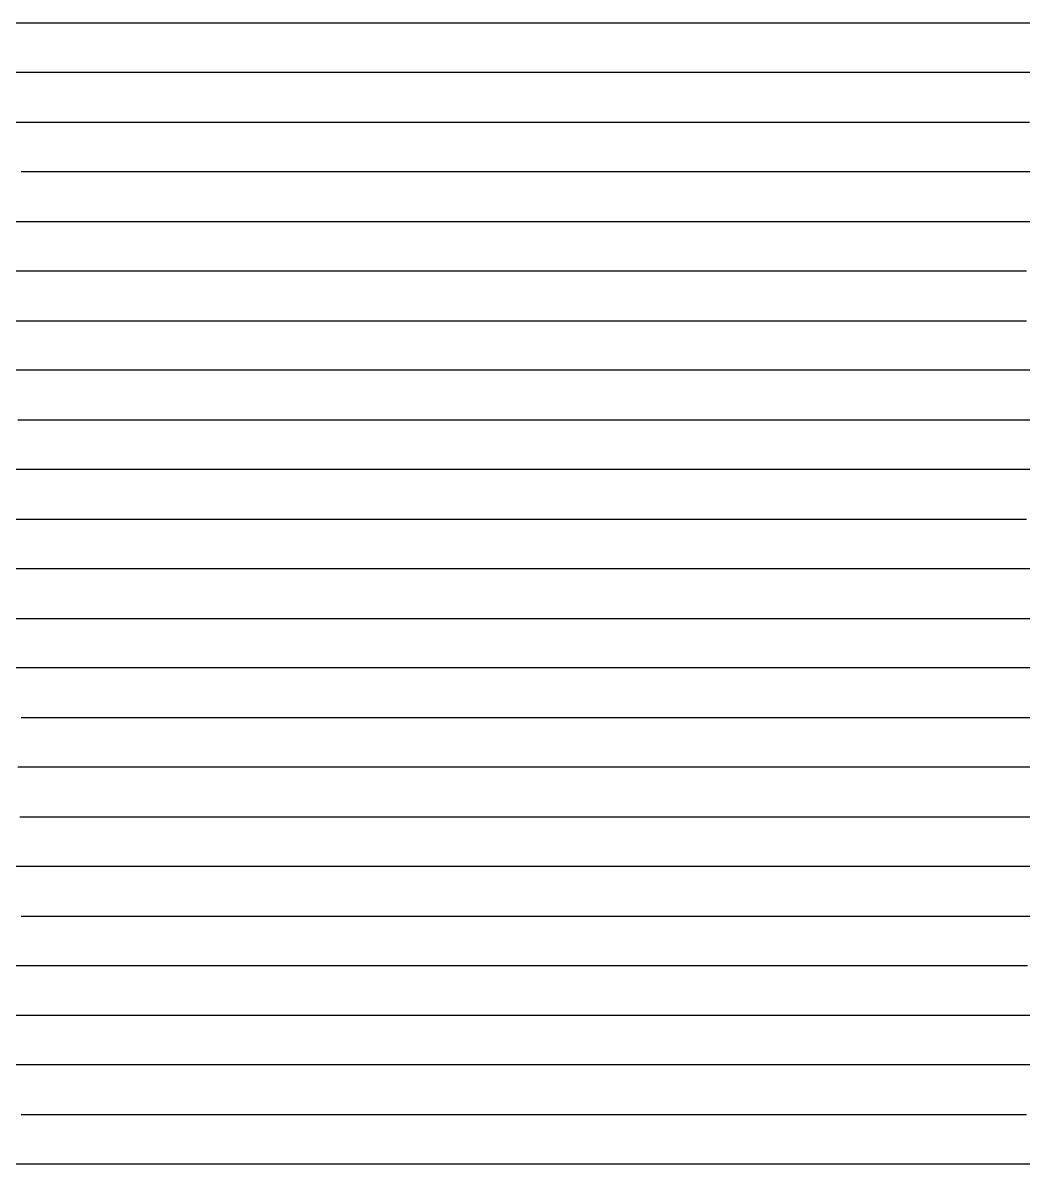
# Model space of a CAD drawing. Extents: x 20 to 170, y 60 to 234.
# Drawn here: x 95 to 113.75, y 190.27 to 211.67 of the extents above; entities that cross this region are included whole.
import ezdxf

# ---------------------------------------------------------------- set-up
doc = ezdxf.new("R2010")
doc.units = 0
doc.header["$LTSCALE"] = 0.000394
doc.layers.add('SPLINE', color=7, linetype='CONTINUOUS')

msp = doc.modelspace()

# ---------------------------------------------------------------- linework, layer by layer
at = {"layer": 'SPLINE', "color": 2}
for points in [[(94.619499, 211.673523, -10.650871), (95.316696, 211.673523, -9.999614), (95.666496, 211.673523, -9.714615), (96.713524, 211.673523, -9.307555), (98.107971, 211.673523, -8.559238), (98.807556, 211.673523, -8.217919), (99.504791, 211.673523, -7.96116), (100.202026, 211.673523, -7.83278), (101.345932, 211.673523, -7.478941), (101.816261, 211.673523, -7.441361), (102.296021, 211.673523, -7.322382), (102.993263, 211.673523, -7.291082), (103.690521, 211.673523, -7.444481), (104.215202, 211.673523, -7.635501), (104.390083, 211.673523, -7.71064), (104.737526, 211.673523, -7.99874), (105.087288, 211.673523, -8.587399), (105.224373, 211.673523, -8.969417), (105.274002, 211.673523, -9.191736), (105.633247, 211.673523, -11.878327), (105.758553, 211.673523, -11.562069), (106.120132, 211.673523, -10.719771), (106.302101, 211.673523, -10.406652), (106.484116, 211.673523, -10.237573), (106.831551, 211.673523, -10.081014), (107.181343, 211.673523, -10.049673), (107.836014, 211.673523, -10.174953), (107.878517, 211.673523, -10.190594), (108.346504, 211.673523, -10.469293), (108.816872, 211.673523, -10.99843), (108.838158, 211.673523, -11.014091), (109.275375, 211.673523, -11.223889), (109.438423, 211.673523, -11.39611), (109.601532, 211.673523, -11.671669), (109.68425, 211.673523, -11.881468), (109.76461, 211.673523, -12.222787), (109.785889, 211.673523, -12.391826), (110.256195, 211.673523, -20.426601), (110.58239, 211.673523, -26.519964), (110.605995, 211.673523, -26.598263), (110.891968, 211.673523, -27.24958), (111.062141, 211.673523, -27.728661), (111.185036, 211.673523, -28.182678), (111.454445, 211.673523, -29.278635), (111.478142, 211.673523, -29.338135), (112.009918, 211.673523, -29.372555), (112.066635, 211.673523, -29.356915), (112.76387, 211.673523, -29.303675), (112.960014, 211.673523, -29.363134), (113.461075, 211.673523, -29.547874), (113.877045, 211.673523, -29.673153)], [(113.90303, 210.742386, -28.661757), (113.744698, 210.742386, -28.686817), (113.461075, 210.742386, -28.605396), (112.926918, 210.742386, -28.567837), (112.659851, 210.742386, -28.602257), (112.392799, 210.742386, -28.677397), (112.371536, 210.742386, -28.611637), (112.066635, 210.742386, -27.456221), (111.650665, 210.742386, -25.774746), (111.508873, 210.742386, -25.449146), (111.36702, 210.742386, -25.267488), (111.062141, 210.742386, -25.035809), (110.757271, 210.742386, -24.838509), (110.589478, 210.742386, -24.744568), (110.572868, 210.742386, -24.55047), (110.414536, 210.742386, -21.816837), (110.291672, 210.742386, -19.816004), (110.190056, 210.742386, -18.306749), (109.986794, 210.742386, -15.595137), (109.762215, 210.742386, -12.820825), (109.738617, 210.742386, -12.611046), (109.693726, 210.742386, -12.307307), (109.601532, 210.742386, -11.981647), (109.580246, 210.742386, -11.928408), (109.275375, 210.742386, -11.292789), (108.909035, 210.742386, -10.713511), (108.736481, 210.742386, -10.488052), (108.566307, 210.742386, -10.284533), (108.35125, 210.742386, -10.046574), (108.136185, 210.742386, -9.883755), (107.878517, 210.742386, -9.749094), (107.594933, 210.742386, -9.636354), (107.02771, 210.742386, -9.451655), (106.484116, 210.742386, -9.357716), (106.165009, 210.742386, -9.414056), (105.848312, 210.742386, -9.567515), (105.531631, 210.742386, -9.792934), (105.373268, 210.742386, -9.977694), (105.21492, 210.742386, -10.256352), (105.193672, 210.742386, -10.187473), (105.087288, 210.742386, -9.495456), (104.999855, 210.742386, -9.028936), (104.912407, 210.742386, -8.787797), (104.737526, 210.742386, -8.487178), (104.498795, 210.742386, -8.252359), (103.690521, 210.742386, -7.660581), (103.343056, 210.742386, -7.475801), (102.993263, 210.742386, -7.428842), (102.296021, 210.742386, -7.441361), (101.598816, 210.742386, -7.441361), (101.249031, 210.742386, -7.513381), (100.528175, 210.742386, -7.74822), (100.005829, 210.742386, -7.763901), (99.755287, 210.742386, -7.78264), (99.504791, 210.742386, -7.8265), (98.807556, 210.742386, -7.9674), (98.457794, 210.742386, -8.070719), (97.58564, 210.742386, -8.365078), (95.666496, 210.742386, -9.298196), (95.491585, 210.742386, -9.414056), (94.619499, 210.742386, -10.221892)], [(94.794373, 209.811172, -9.579995), (95.316696, 209.811172, -9.241837), (96.713524, 209.811172, -8.543558), (97.410728, 209.811172, -8.23358), (97.58564, 209.811172, -8.161539), (97.760559, 209.811172, -8.102059), (98.107971, 209.811172, -8.03002), (98.980072, 209.811172, -7.91106), (99.504791, 209.811172, -7.80774), (100.202026, 209.811172, -7.78264), (100.899231, 209.811172, -7.79832), (101.423943, 209.811172, -7.757621), (101.858772, 209.811172, -7.695001), (102.645813, 209.811172, -7.695001), (102.993263, 209.811172, -7.701241), (103.343056, 209.811172, -7.776441), (103.690521, 209.811172, -7.979939), (104.073372, 209.811172, -8.433978), (104.264824, 209.811172, -8.828497), (104.359344, 209.811172, -9.207417), (104.453865, 209.811172, -9.846134), (104.477501, 209.811172, -9.943254), (104.628746, 209.811172, -9.736554), (104.78241, 209.811172, -9.576896), (105.087288, 209.811172, -9.351436), (105.784515, 209.811172, -8.956898), (106.134315, 209.811172, -8.834757), (106.484116, 209.811172, -8.806578), (107.181343, 209.811172, -8.922458), (107.878517, 209.811172, -9.429695), (108.228348, 209.811172, -9.796075), (108.554497, 209.811172, -10.256352), (108.575783, 209.811172, -10.297052), (108.750671, 209.811172, -10.713511), (108.859406, 209.811172, -11.05479), (109.580246, 209.811172, -13.572303), (109.698441, 209.811172, -14.120301), (109.715012, 209.811172, -14.233021), (110.483131, 209.811172, -23.751972), (110.499641, 209.811172, -23.805212), (110.669815, 209.811172, -23.830252), (111.019638, 209.811172, -23.955532), (111.36702, 209.811172, -24.17783), (112.066635, 209.811172, -24.58489), (112.428238, 209.811172, -24.963728), (112.520432, 209.811172, -25.139128), (112.610214, 209.811172, -25.420946), (112.792213, 209.811172, -26.109804), (112.811111, 209.811172, -26.150484), (113.151459, 209.811172, -26.551283), (113.201118, 209.811172, -26.582582), (113.222382, 209.811172, -26.592022), (113.461075, 209.811172, -26.770502), (113.657265, 209.811172, -27.046062), (113.869949, 209.811172, -27.50004)], [(113.907776, 208.882339, -25.142248), (113.635986, 208.882339, -24.963728), (113.286156, 208.882339, -24.55047), (113.113632, 208.882339, -24.37195), (112.76387, 208.882339, -24.14027), (112.066635, 208.882339, -23.780132), (111.716835, 208.882339, -23.651772), (111.36702, 208.882339, -23.617311), (110.669815, 208.882339, -23.560972), (110.260933, 208.882339, -23.507772), (110.234917, 208.882339, -23.470192), (109.797668, 208.882339, -22.511995), (109.776413, 208.882339, -22.424335), (109.525902, 208.882339, -19.299385), (109.013031, 208.882339, -13.155864), (108.991753, 208.882339, -12.936685), (108.883049, 208.882339, -12.257207), (108.866501, 208.882339, -12.169547), (108.705772, 208.882339, -11.515109), (108.627739, 208.882339, -11.305289), (108.445793, 208.882339, -10.898291), (107.703667, 208.882339, -9.423435), (107.528755, 208.882339, -9.157276), (107.181343, 208.882339, -8.884837), (106.484116, 208.882339, -8.715797), (105.784515, 208.882339, -8.659397), (105.087288, 208.882339, -8.718897), (104.858032, 208.882339, -8.841038), (104.628746, 208.882339, -9.041416), (104.170273, 208.882339, -9.526755), (104.148994, 208.882339, -9.529936), (104.0923, 208.882339, -9.232436), (104.035576, 208.882339, -9.035136), (103.919739, 208.882339, -8.775257), (103.806328, 208.882339, -8.599938), (103.690521, 208.882339, -8.471539), (103.343056, 208.882339, -8.23358), (103.168175, 208.882339, -8.170959), (102.296021, 208.882339, -7.979939), (101.795013, 208.882339, -7.97052), (100.202026, 208.882339, -7.85154), (99.504791, 208.882339, -7.87664), (98.107971, 208.882339, -8.036299), (97.933083, 208.882339, -8.064459), (97.760559, 208.882339, -8.08328), (97.410728, 208.882339, -8.155299), (97.060936, 208.882339, -8.299359), (96.713524, 208.882339, -8.452738), (96.013939, 208.882339, -8.722077), (94.966896, 208.882339, -9.191736)], [(94.794373, 207.951126, -9.176076), (95.05439, 207.951126, -9.060216), (95.316696, 207.951126, -8.960017), (95.666496, 207.951126, -8.844157), (97.060936, 207.951126, -8.333779), (97.58564, 207.951126, -8.13026), (97.760559, 207.951126, -8.095779), (99.504791, 207.951126, -7.9862), (100.202026, 207.951126, -7.9643), (101.249031, 207.951126, -7.97052), (101.598816, 207.951126, -7.98306), (101.946259, 207.951126, -8.01126), (102.296021, 207.951126, -8.051959), (102.508728, 207.951126, -8.114599), (102.738007, 207.951126, -8.249219), (102.863235, 207.951126, -8.349439), (103.146912, 207.951126, -8.671937), (103.288712, 207.951126, -8.928718), (103.359627, 207.951126, -9.110296), (103.430504, 207.951126, -9.401495), (103.451759, 207.951126, -9.442195), (103.690521, 207.951126, -9.179216), (104.390083, 207.951126, -8.803477), (104.737526, 207.951126, -8.725177), (105.087288, 207.951126, -8.675057), (105.784515, 207.951126, -8.653158), (106.134315, 207.951126, -8.675057), (106.309189, 207.951126, -8.728277), (107.006432, 207.951126, -9.069636), (107.181343, 207.951126, -9.169816), (107.356194, 207.951126, -9.295075), (107.528755, 207.951126, -9.473576), (107.703667, 207.951126, -9.770974), (107.878517, 207.951126, -10.253233), (107.973099, 207.951126, -10.594532), (107.996735, 207.951126, -10.700992), (108.070038, 207.951126, -11.095531), (108.575783, 207.951126, -15.006438), (108.64193, 207.951126, -15.579476), (108.72467, 207.951126, -16.468735), (108.821571, 207.951126, -17.639811), (108.859406, 207.951126, -17.87151), (109.535355, 207.951126, -21.52566), (110.10257, 207.951126, -21.957798), (110.386192, 207.951126, -22.195776), (110.669815, 207.951126, -22.577776), (111.062141, 207.951126, -23.166454), (111.085808, 207.951126, -23.188374), (111.851547, 207.951126, -23.213394), (112.066635, 207.951126, -23.182114), (112.76387, 207.951126, -23.197754), (113.113632, 207.951126, -23.357414), (113.461075, 207.951126, -23.573492), (114.857872, 207.951126, -24.531651)], [(113.810867, 207.019928, -22.690475), (113.461075, 207.019928, -22.596556), (112.76387, 207.019928, -22.640396), (111.891716, 207.019928, -22.746836), (111.586845, 207.019928, -22.295956), (111.281952, 207.019928, -21.901398), (110.322403, 207.019928, -21.115499), (109.972603, 207.019928, -20.899422), (109.62278, 207.019928, -20.792961), (109.178436, 207.019928, -20.630161), (108.663208, 207.019928, -20.204264), (108.64193, 207.019928, -20.019564), (107.878517, 207.019928, -12.053688), (107.836014, 207.019928, -11.718629), (107.791092, 207.019928, -11.511969), (107.703667, 207.019928, -11.195729), (107.528755, 207.019928, -10.751112), (107.181343, 207.019928, -10.037133), (106.831551, 207.019928, -9.363935), (106.484116, 207.019928, -8.963158), (106.134315, 207.019928, -8.762777), (105.784515, 207.019928, -8.703258), (105.087288, 207.019928, -8.665657), (104.390083, 207.019928, -8.668838), (104.040253, 207.019928, -8.709538), (103.690521, 207.019928, -8.743958), (103.364334, 207.019928, -8.787797), (103.038177, 207.019928, -8.903657), (103.014511, 207.019928, -8.859818), (102.834885, 207.019928, -8.590538), (102.655266, 207.019928, -8.424559), (102.475639, 207.019928, -8.321239), (102.296021, 207.019928, -8.246119), (101.686241, 207.019928, -8.039439), (101.074142, 207.019928, -7.97052), (100.899231, 207.019928, -7.92982), (100.202026, 207.019928, -7.7858), (99.504791, 207.019928, -7.83278), (98.632668, 207.019928, -7.97052), (98.457794, 207.019928, -8.01748), (97.99926, 207.019928, -8.167819), (97.760559, 207.019928, -8.19916), (97.410728, 207.019928, -8.27428), (96.888412, 207.019928, -8.449658), (96.013939, 207.019928, -8.784657), (95.316696, 207.019928, -8.953757), (95.099281, 207.019928, -9.013256), (94.510757, 207.019928, -8.953757)], [(94.619499, 206.088715, -8.734557), (95.316696, 206.088715, -8.790937), (96.125031, 206.088715, -8.828497), (96.713524, 206.088715, -8.659397), (97.933083, 206.088715, -8.161539), (98.282852, 206.088715, -7.93298), (98.457794, 206.088715, -7.84218), (98.807556, 206.088715, -7.760781), (99.504791, 206.088715, -7.776441), (99.613495, 206.088715, -7.795201), (100.202026, 206.088715, -7.78264), (100.551758, 206.088715, -7.81396), (101.57518, 206.088715, -8.080119), (101.913139, 206.088715, -8.305599), (102.251122, 206.088715, -8.722077), (102.47094, 206.088715, -8.656298), (102.645813, 206.088715, -8.618698), (102.993263, 206.088715, -8.518538), (103.690521, 206.088715, -8.390139), (104.203362, 206.088715, -8.433978), (104.71624, 206.088715, -8.650019), (105.087288, 206.088715, -8.665657), (105.437111, 206.088715, -8.772158), (106.134315, 206.088715, -9.088376), (106.309189, 206.088715, -9.176076), (106.484116, 206.088715, -9.307555), (106.656639, 206.088715, -9.517355), (106.831551, 206.088715, -9.880614), (107.006432, 206.088715, -10.416053), (107.048996, 206.088715, -10.585152), (107.098595, 206.088715, -10.813711), (107.148224, 206.088715, -11.139351), (107.923462, 206.088715, -19.277426), (108.152687, 206.088715, -19.440266), (108.712845, 206.088715, -19.603106), (108.994072, 206.088715, -19.690765), (109.275375, 206.088715, -19.875504), (109.972603, 206.088715, -20.554981), (109.993889, 206.088715, -20.564362), (110.331856, 206.088715, -20.608221), (110.669815, 206.088715, -20.626982), (111.019638, 206.088715, -20.733461), (111.36702, 206.088715, -20.98086), (112.066635, 206.088715, -21.588278), (112.742584, 206.088715, -22.389915), (112.76387, 206.088715, -22.405556), (113.810867, 206.088715, -22.142538)], [(114.465569, 205.159882, -21.691658), (113.461075, 205.159882, -21.785538), (113.331116, 205.159882, -21.841938), (113.309837, 205.159882, -21.829378), (112.688217, 205.159882, -21.134239), (112.376244, 205.159882, -20.818022), (112.066635, 205.159882, -20.529942), (111.716835, 205.159882, -20.370241), (111.36702, 205.159882, -20.313864), (110.714706, 205.159882, -20.326422), (110.691093, 205.159882, -20.320124), (109.972603, 205.159882, -19.819143), (109.275375, 205.159882, -19.496645), (108.996498, 205.159882, -19.377645), (108.717583, 205.159882, -19.311865), (108.140915, 205.159882, -19.192905), (107.552414, 205.159882, -18.613607), (107.507477, 205.159882, -18.541607), (107.254578, 205.159882, -18.112629), (107.02771, 205.159882, -17.802631), (107.006432, 205.159882, -17.721191), (106.696785, 205.159882, -14.44594), (106.614113, 205.159882, -13.647482), (106.221741, 205.159882, -10.206233), (106.134315, 205.159882, -9.861814), (105.959435, 205.159882, -9.492315), (105.784515, 205.159882, -9.257476), (105.437111, 205.159882, -8.947497), (105.262192, 205.159882, -8.856697), (104.390083, 205.159882, -8.468398), (103.690521, 205.159882, -8.386998), (103.581779, 205.159882, -8.386998), (103.276848, 205.159882, -8.246119), (102.993263, 205.159882, -8.202239), (102.296021, 205.159882, -8.236719), (101.336487, 205.159882, -8.590538), (101.119003, 205.159882, -8.31502), (100.899231, 205.159882, -8.133359), (100.551758, 205.159882, -7.9674), (99.504791, 205.159882, -7.757621), (98.807556, 205.159882, -7.7451), (98.457794, 205.159882, -7.81712), (98.282852, 205.159882, -7.91106), (97.694351, 205.159882, -8.296179), (97.410728, 205.159882, -8.424559), (96.604813, 205.159882, -8.825397), (95.959602, 205.159882, -8.809717), (95.316696, 205.159882, -8.759597), (94.579308, 205.159882, -8.728277)], [(94.90313, 204.228653, -8.812858), (95.316696, 204.228653, -8.800298), (95.829605, 204.228653, -8.822217), (96.363731, 204.228653, -8.928718), (96.668579, 204.228653, -8.878637), (97.410728, 204.228653, -8.487178), (97.760559, 204.228653, -8.321239), (98.457794, 204.228653, -8.01126), (98.632668, 204.228653, -7.95176), (98.807556, 204.228653, -7.92672), (99.154991, 204.228653, -7.91106), (99.504791, 204.228653, -7.94236), (99.615852, 204.228653, -7.9674), (99.726952, 204.228653, -7.99874), (99.951492, 204.228653, -8.102059), (100.176003, 204.228653, -8.27428), (100.398163, 204.228653, -8.540439), (100.419441, 204.228653, -8.552979), (101.249031, 204.228653, -8.04882), (101.598816, 204.228653, -7.94866), (102.296021, 204.228653, -7.96116), (102.645813, 204.228653, -8.0144), (103.343056, 204.228653, -8.155299), (103.690521, 204.228653, -8.31502), (104.106499, 204.228653, -8.599938), (104.541321, 204.228653, -8.972556), (104.815491, 204.228653, -9.157276), (105.087288, 204.228653, -9.473576), (105.491455, 204.228653, -9.999614), (105.675812, 204.228653, -10.290792), (105.697098, 204.228653, -10.334613), (105.893265, 204.228653, -10.829371), (105.942856, 204.228653, -11.007831), (105.968887, 204.228653, -11.11429), (105.992485, 204.228653, -11.264589), (106.788994, 204.228653, -17.702431), (106.9757, 204.228653, -17.758791), (107.427132, 204.228653, -17.943489), (108.140915, 204.228653, -18.441389), (108.27092, 204.228653, -18.563507), (108.417412, 204.228653, -18.726347), (108.925606, 204.228653, -19.136545), (108.946861, 204.228653, -19.142805), (109.275375, 204.228653, -19.142805), (109.62278, 204.228653, -19.155285), (109.972603, 204.228653, -19.252405), (110.322403, 204.228653, -19.474686), (110.932121, 204.228653, -19.950644), (111.858665, 204.228653, -20.094664), (112.066635, 204.228653, -20.069643), (112.414047, 204.228653, -20.104103), (112.76387, 204.228653, -20.229343), (113.113632, 204.228653, -20.457941), (113.461075, 204.228653, -20.865002), (113.940865, 204.228653, -21.4662)], [(113.995224, 203.29744, -20.354582), (113.728157, 203.29744, -20.075903), (113.461075, 203.29744, -19.906803), (113.00489, 203.29744, -19.819143), (112.525108, 203.29744, -19.631266), (112.066635, 203.29744, -19.599945), (111.520645, 203.29744, -19.687605), (111.499367, 203.29744, -19.684505), (111.085808, 203.29744, -19.315025), (110.669815, 203.29744, -19.070747), (110.322403, 203.29744, -19.008167), (109.688957, 203.29744, -18.929907), (109.230453, 203.29744, -18.707527), (108.575783, 203.29744, -17.990509), (108.228348, 203.29744, -17.667971), (107.878517, 203.29744, -17.489511), (107.398758, 203.29744, -17.430031), (107.181343, 203.29744, -17.395531), (106.46286, 203.29744, -17.329811), (106.441574, 203.29744, -17.292271), (106.025604, 203.29744, -16.243275), (106.006676, 203.29744, -16.143095), (105.786903, 203.29744, -14.37704), (105.635635, 203.29744, -13.343763), (105.482002, 203.29744, -12.579726), (105.328377, 203.29744, -12.012988), (105.174713, 203.29744, -11.587129), (105.103859, 203.29744, -11.43059), (104.999855, 203.29744, -11.24581), (104.515366, 203.29744, -10.616451), (104.496437, 203.29744, -10.566352), (104.335709, 203.29744, -9.633234), (104.174988, 203.29744, -9.119717), (104.01429, 203.29744, -8.794057), (103.690521, 203.29744, -8.358798), (103.343056, 203.29744, -8.155299), (102.296021, 203.29744, -7.9455), (100.899231, 203.29744, -7.976779), (100.277641, 203.29744, -8.149019), (100.102768, 203.29744, -8.28054), (99.927818, 203.29744, -8.484078), (99.634781, 203.29744, -8.894258), (99.242447, 203.29744, -8.621879), (98.675209, 203.29744, -8.449658), (98.107971, 203.29744, -8.518538), (97.760559, 203.29744, -8.628139), (97.58564, 203.29744, -8.703258), (96.713524, 203.29744, -9.125977), (96.276276, 203.29744, -9.213656), (96.013939, 203.29744, -9.176076), (95.316696, 203.29744, -9.088376), (95.186714, 203.29744, -9.094656), (95.165459, 203.29744, -9.063356), (94.678566, 203.29744, -8.080119)], [(94.619499, 202.368591, -7.635501), (95.316696, 202.368591, -9.179216), (95.425407, 202.368591, -9.398416), (95.808327, 202.368591, -9.529936), (96.203041, 202.368591, -9.564336), (96.713524, 202.368591, -9.461036), (97.476929, 202.368591, -9.276276), (98.107971, 202.368591, -9.082096), (98.545219, 202.368591, -9.141616), (98.762665, 202.368591, -9.232436), (98.980072, 202.368591, -9.379596), (99.003754, 202.368591, -9.373336), (99.254265, 202.368591, -9.119717), (99.526047, 202.368591, -8.975697), (99.547295, 202.368591, -8.969417), (99.885284, 202.368591, -8.487178), (100.223312, 202.368591, -8.136519), (100.561272, 202.368591, -8.01748), (101.249031, 202.368591, -8.00498), (102.296021, 202.368591, -8.133359), (102.47094, 202.368591, -8.170959), (102.645813, 202.368591, -8.23986), (102.993263, 202.368591, -8.490338), (103.168175, 202.368591, -8.700137), (103.343056, 202.368591, -9.038317), (103.690521, 202.368591, -10.522511), (103.815742, 202.368591, -11.089251), (103.910271, 202.368591, -11.587129), (104.193924, 202.368591, -13.231024), (104.215202, 202.368591, -13.315564), (104.46096, 202.368591, -13.728882), (105.087288, 202.368591, -14.40524), (105.472557, 202.368591, -14.881158), (105.77507, 202.368591, -15.294518), (105.923965, 202.368591, -15.601357), (106.460472, 202.368591, -17.135653), (107.181343, 202.368591, -16.997913), (107.878517, 202.368591, -17.016693), (108.228348, 202.368591, -17.145073), (109.013031, 202.368591, -17.652351), (109.100464, 202.368591, -17.714931), (109.275375, 202.368591, -17.880869), (109.90641, 202.368591, -18.497747), (109.927689, 202.368591, -18.510307), (110.298767, 202.368591, -18.525948), (110.669815, 202.368591, -18.572927), (110.998352, 202.368591, -18.698147), (111.324509, 202.368591, -18.942408), (111.917709, 202.368591, -19.424625), (111.979149, 202.368591, -19.446526), (112.066635, 202.368591, -19.405806), (112.414047, 202.368591, -19.221106), (112.76387, 202.368591, -19.117765), (113.461075, 202.368591, -19.133406), (113.810867, 202.368591, -19.255526)], [(114.160637, 201.437363, -18.807747), (113.548531, 201.437363, -18.879747), (113.461075, 201.437363, -18.867268), (112.884361, 201.437363, -18.845327), (112.596054, 201.437363, -18.886047), (112.305367, 201.437363, -19.008167), (112.284088, 201.437363, -19.008167), (112.066635, 201.437363, -18.795227), (111.716835, 201.437363, -18.544727), (111.541931, 201.437363, -18.478968), (110.634377, 201.437363, -18.237869), (110.081345, 201.437363, -18.015549), (109.275375, 201.437363, -17.163853), (109.100464, 201.437363, -17.026052), (108.925606, 201.437363, -16.932173), (108.575783, 201.437363, -16.841333), (108.119637, 201.437363, -16.860113), (107.528755, 201.437363, -16.838173), (107.181343, 201.437363, -16.847633), (106.831551, 201.437363, -16.916473), (106.484116, 201.437363, -17.032333), (105.945244, 201.437363, -15.426017), (105.77507, 201.437363, -15.075318), (105.087288, 201.437363, -14.189201), (104.749329, 201.437363, -13.738282), (104.579147, 201.437363, -13.572303), (104.241165, 201.437363, -13.309284), (104.073372, 201.437363, -13.199744), (103.73539, 201.437363, -13.027484), (103.714127, 201.437363, -12.996165), (103.250854, 201.437363, -12.116307), (103.007446, 201.437363, -11.029771), (102.896385, 201.437363, -10.575711), (102.726173, 201.437363, -10.062234), (102.400047, 201.437363, -9.223037), (102.296021, 201.437363, -9.028936), (101.946259, 201.437363, -8.700137), (101.598816, 201.437363, -8.574879), (101.249031, 201.437363, -8.531038), (100.899231, 201.437363, -8.505999), (100.561272, 201.437363, -8.571738), (100.202026, 201.437363, -8.778438), (99.504791, 201.437363, -8.953757), (99.218811, 201.437363, -9.094656), (98.935188, 201.437363, -9.432836), (98.675209, 201.437363, -9.918174), (98.107971, 201.437363, -9.792934), (97.923599, 201.437363, -9.817994), (97.760559, 201.437363, -9.855555), (97.23584, 201.437363, -9.783514), (96.713524, 201.437363, -9.855555), (95.980881, 201.437363, -9.886834), (95.51284, 201.437363, -9.561235), (95.491585, 201.437363, -9.542436), (95.316696, 201.437363, -9.172956), (94.619499, 201.437363, -7.597921)], [(94.619499, 200.506165, -7.87036), (95.120537, 200.506165, -8.919317), (95.316696, 200.506165, -9.129076), (95.966682, 200.506165, -10.030893), (96.058891, 200.506165, -10.106033), (96.080101, 200.506165, -10.118573), (96.713524, 200.506165, -10.231293), (96.95697, 200.506165, -10.246932), (97.368225, 200.506165, -10.231293), (97.694351, 200.506165, -10.287672), (98.020538, 200.506165, -10.375353), (98.044144, 200.506165, -10.369093), (98.107971, 200.506165, -10.315832), (98.457794, 200.506165, -10.121714), (99.176277, 200.506165, -9.749094), (99.504791, 200.506165, -9.511095), (99.852196, 200.506165, -9.398416), (100.202026, 200.506165, -9.313835), (100.551758, 200.506165, -9.276276), (100.899231, 200.506165, -9.329515), (101.12851, 200.506165, -9.445375), (101.357758, 200.506165, -9.680215), (101.63665, 200.506165, -10.087274), (101.709915, 200.506165, -10.206233), (101.929688, 200.506165, -10.679031), (102.272385, 200.506165, -11.558928), (102.700218, 200.506165, -11.991068), (102.815994, 200.506165, -12.119447), (103.220154, 200.506165, -12.435706), (103.473015, 200.506165, -12.689326), (103.626678, 200.506165, -12.858425), (103.690521, 200.506165, -12.886625), (104.390083, 200.506165, -13.162144), (104.564957, 200.506165, -13.265464), (104.737526, 200.506165, -13.434563), (104.912407, 200.506165, -13.672522), (105.77507, 200.506165, -14.878058), (105.945244, 200.506165, -15.231877), (106.460472, 200.506165, -16.913353), (106.484116, 200.506165, -16.960333), (106.831551, 200.506165, -16.794373), (107.006432, 200.506165, -16.750513), (107.093887, 200.506165, -16.738033), (107.878517, 200.506165, -16.481255), (108.575783, 200.506165, -16.418634), (108.750671, 200.506165, -16.440575), (108.925606, 200.506165, -16.481255), (109.275375, 200.506165, -16.659733), (109.972603, 200.506165, -17.198273), (110.147484, 200.506165, -17.351711), (110.322403, 200.506165, -17.549011), (110.735985, 200.506165, -17.968609), (111.36702, 200.506165, -17.937269), (111.716835, 200.506165, -17.999889), (112.066635, 200.506165, -18.225349), (112.610214, 200.506165, -18.826508), (112.633858, 200.506165, -18.817127), (113.047462, 200.506165, -18.463327), (113.461075, 200.506165, -18.187769), (114.160637, 200.506165, -18.125149)], [(114.127571, 199.577316, -17.937269), (113.461075, 199.577316, -17.98737), (113.146759, 199.577316, -18.140829), (112.98838, 199.577316, -18.28797), (112.83004, 199.577316, -18.44455), (112.622055, 199.577316, -18.306749), (111.934265, 199.577316, -17.887169), (111.804268, 199.577316, -17.830791), (111.674301, 199.577316, -17.786991), (110.998352, 199.577316, -17.630411), (110.322403, 199.577316, -16.775553), (109.972603, 199.577316, -16.453054), (109.62278, 199.577316, -16.312155), (109.275375, 199.577316, -16.283995), (109.230453, 199.577316, -16.287115), (108.545082, 199.577316, -16.193174), (107.878517, 199.577316, -16.252695), (107.706024, 199.577316, -16.318415), (106.505394, 199.577316, -16.850733), (106.484116, 199.577316, -16.847633), (105.959435, 199.577316, -15.025218), (105.784515, 199.577316, -14.643199), (104.912407, 199.577316, -13.378183), (104.737526, 199.577316, -13.130844), (104.390083, 199.577316, -12.858425), (103.494293, 199.577316, -12.523366), (103.40686, 199.577316, -12.466986), (103.168175, 199.577316, -12.332387), (102.296021, 199.577316, -11.931588), (101.466476, 199.577316, -11.583989), (101.154472, 199.577316, -11.43999), (100.783424, 199.577316, -10.89511), (100.528175, 199.577316, -10.607052), (100.239822, 199.577316, -10.372192), (99.873489, 199.577316, -10.203134), (99.504791, 199.577316, -10.187473), (98.807556, 199.577316, -10.390992), (98.47905, 199.577316, -10.556952), (98.327805, 199.577316, -10.654012), (97.977982, 199.577316, -10.87007), (97.956696, 199.577316, -10.873191), (97.623436, 199.577316, -10.735452), (96.791527, 199.577316, -10.560072), (96.276276, 199.577316, -10.353433), (96.25502, 199.577316, -10.331492), (95.316696, 199.577316, -9.047676), (95.229248, 199.577316, -8.985056), (94.465889, 199.577316, -8.174099)], [(94.966896, 198.646088, -8.837897), (95.141815, 198.646088, -8.928718), (95.316696, 198.646088, -9.041416), (96.276276, 198.646088, -10.325212), (96.297554, 198.646088, -10.350252), (96.713524, 198.646088, -10.560072), (97.58564, 198.646088, -10.92957), (97.911827, 198.646088, -11.098651), (98.424667, 198.646088, -11.223889), (98.762665, 198.646088, -11.277129), (99.13372, 198.646088, -11.21139), (99.504791, 198.646088, -11.31473), (99.698608, 198.646088, -11.44625), (99.984543, 198.646088, -11.677929), (100.005829, 198.646088, -11.684209), (100.45256, 198.646088, -11.43059), (100.899231, 198.646088, -11.380449), (101.249031, 198.646088, -11.39611), (101.598816, 198.646088, -11.477549), (102.296021, 198.646088, -11.762468), (104.040253, 198.646088, -12.592266), (104.215202, 198.646088, -12.664246), (104.390083, 198.646088, -12.730065), (104.737526, 198.646088, -12.971105), (105.262192, 198.646088, -13.628683), (105.458366, 198.646088, -13.897982), (105.784515, 198.646088, -14.37704), (105.959435, 198.646088, -14.759059), (106.505394, 198.646088, -16.706713), (106.52668, 198.646088, -16.772453), (107.202621, 198.646088, -16.443655), (107.710754, 198.646088, -16.218235), (107.878517, 198.646088, -16.171255), (108.053429, 198.646088, -16.152494), (108.575783, 198.646088, -15.958315), (109.275375, 198.646088, -15.814316), (109.972603, 198.646088, -15.930136), (110.298767, 198.646088, -16.211935), (111.085808, 198.646088, -17.201433), (111.766464, 198.646088, -17.595951), (112.066635, 198.646088, -17.733751), (112.938751, 198.646088, -18.190889), (113.461075, 198.646088, -17.934109), (113.614708, 198.646088, -17.927889), (114.245766, 198.646088, -17.674231)], [(114.160637, 197.71489, -17.361111), (113.505997, 197.71489, -17.887169), (113.090004, 197.71489, -18.040609), (113.068718, 197.71489, -18.040609), (111.913002, 197.71489, -17.533331), (111.166138, 197.71489, -16.593973), (110.974686, 197.71489, -16.406075), (110.82341, 197.71489, -16.283995), (110.147484, 197.71489, -15.839355), (109.972603, 197.71489, -15.748516), (109.62278, 197.71489, -15.673396), (109.275375, 197.71489, -15.663997), (109.100464, 197.71489, -15.667116), (108.925606, 197.71489, -15.685896), (108.575783, 197.71489, -15.801756), (108.162178, 197.71489, -16.052275), (107.878517, 197.71489, -16.158735), (107.26403, 197.71489, -16.421755), (106.95916, 197.71489, -16.562654), (106.651924, 197.71489, -16.756813), (106.630638, 197.71489, -16.756813), (106.569214, 197.71489, -16.537615), (105.959435, 197.71489, -14.49292), (105.784515, 197.71489, -14.114021), (105.437111, 197.71489, -13.659982), (105.262192, 197.71489, -13.450243), (104.737526, 197.71489, -12.911665), (104.390083, 197.71489, -12.670526), (103.690521, 197.71489, -12.326107), (103.343056, 197.71489, -12.175827), (103.168175, 197.71489, -12.116307), (102.296021, 197.71489, -11.715508), (101.598816, 197.71489, -11.43371), (100.899231, 197.71489, -11.380449), (100.235085, 197.71489, -11.465029), (99.901863, 197.71489, -11.749928), (99.568573, 197.71489, -12.197747), (99.547295, 197.71489, -12.191447), (99.504791, 197.71489, -12.113187), (99.154991, 197.71489, -11.615309), (98.980072, 197.71489, -11.45249), (98.807556, 197.71489, -11.346029), (98.457794, 197.71489, -11.23329), (98.06543, 197.71489, -11.16443), (98.044144, 197.71489, -11.148769), (97.710922, 197.71489, -10.810572), (97.200432, 197.71489, -10.419152), (96.493698, 197.71489, -9.711535), (96.243187, 197.71489, -9.523635), (95.775238, 197.71489, -9.310736), (95.316696, 197.71489, -9.003837), (94.90313, 197.71489, -8.740817)], [(94.945633, 196.783661, -8.408918), (95.316696, 196.783661, -8.386998), (96.013939, 196.783661, -8.502878), (96.874245, 196.783661, -8.888018), (97.034943, 196.783661, -8.975697), (97.356361, 196.783661, -9.273136), (98.020538, 196.783661, -9.918174), (98.107971, 196.783661, -9.987074), (98.467209, 196.783661, -10.419152), (98.828812, 196.783661, -11.07987), (99.504791, 196.783661, -11.42433), (99.897118, 196.783661, -11.803167), (100.147659, 196.783661, -11.627829), (100.398163, 196.783661, -11.499449), (100.899231, 196.783661, -11.45249), (101.598816, 196.783661, -11.530748), (102.296021, 196.783661, -11.815728), (102.645813, 196.783661, -11.931588), (102.993263, 196.783661, -12.056787), (103.690521, 196.783661, -12.348047), (104.040253, 196.783661, -12.517106), (104.215202, 196.783661, -12.579726), (104.390083, 196.783661, -12.639226), (104.737526, 196.783661, -12.874064), (105.087288, 196.783661, -13.215384), (105.720673, 196.783661, -13.866682), (105.876678, 196.783661, -14.123441), (106.373016, 196.783661, -15.253818), (106.484116, 196.783661, -15.516836), (106.744087, 196.783661, -16.268295), (106.765343, 196.783661, -16.340355), (107.008812, 196.783661, -16.844473), (107.02771, 196.783661, -16.841333), (107.453133, 196.783661, -16.512575), (107.66584, 196.783661, -16.327795), (107.878517, 196.783661, -16.161875), (108.575783, 196.783661, -15.732857), (109.275375, 196.783661, -15.660856), (109.927689, 196.783661, -15.654596), (110.298767, 196.783661, -15.620176), (110.669815, 196.783661, -15.679616), (110.991257, 196.783661, -15.833096), (111.315041, 196.783661, -16.186914), (112.066635, 196.783661, -17.401831), (112.678802, 196.783661, -17.718111), (113.271973, 196.783661, -17.959209), (113.309837, 196.783661, -17.956049), (113.331116, 196.783661, -17.943489), (113.461075, 196.783661, -17.840189), (114.160637, 196.783661, -17.163853)], [(114.160637, 195.854858, -17.113773), (113.723419, 195.854858, -17.436291), (113.461075, 195.854858, -17.655451), (113.359436, 195.854858, -17.755671), (113.33815, 195.854858, -17.758791), (112.785126, 195.854858, -17.574051), (112.156441, 195.854858, -16.982273), (111.30323, 195.854858, -15.695276), (111.019638, 195.854858, -15.397838), (110.669815, 195.854858, -15.241278), (109.972603, 195.854858, -15.219378), (109.62278, 195.854858, -15.319537), (109.143028, 195.854858, -15.660856), (108.826317, 195.854858, -15.689076), (108.511932, 195.854858, -15.836175), (107.878517, 195.854858, -16.421755), (107.564224, 195.854858, -16.722353), (107.420044, 195.854858, -16.810053), (106.940224, 195.854858, -15.325797), (106.826813, 195.854858, -15.028358), (106.710999, 195.854858, -14.799759), (106.625938, 195.854858, -14.658879), (106.484116, 195.854858, -14.45844), (106.134315, 195.854858, -14.092141), (105.784515, 195.854858, -13.794662), (105.437111, 195.854858, -13.478403), (105.087288, 195.854858, -13.143344), (104.737526, 195.854858, -12.855285), (104.390083, 195.854858, -12.636065), (103.952827, 195.854858, -12.492045), (103.343056, 195.854858, -12.225886), (102.993263, 195.854858, -12.088147), (102.645813, 195.854858, -11.987927), (101.662628, 195.854858, -11.749928), (101.270302, 195.854858, -11.580889), (100.899231, 195.854858, -11.518249), (100.615608, 195.854858, -11.496308), (100.594322, 195.854858, -11.474409), (100.185455, 195.854858, -10.873191), (100.048363, 195.854858, -10.700992), (99.776573, 195.854858, -10.459892), (98.807556, 195.854858, -9.905653), (98.457794, 195.854858, -9.780435), (97.715607, 195.854858, -9.561235), (97.202766, 195.854858, -9.063356), (96.713524, 195.854858, -8.778438), (96.013939, 195.854858, -8.465299), (95.316696, 195.854858, -8.27428), (94.8582, 195.854858, -8.217919)], [(94.966896, 194.92363, -8.095779), (95.316696, 194.92363, -8.271139), (96.037605, 194.92363, -8.928718), (96.058891, 194.92363, -8.938077), (96.384987, 194.92363, -8.947497), (96.713524, 194.92363, -8.991317), (96.888412, 194.92363, -9.038317), (97.060936, 194.92363, -9.122836), (97.628181, 194.92363, -9.442195), (98.107971, 194.92363, -9.598794), (98.457794, 194.92363, -9.702114), (98.807556, 194.92363, -9.861814), (99.634781, 194.92363, -10.337752), (100.124054, 194.92363, -10.488052), (100.589645, 194.92363, -10.707232), (101.249031, 194.92363, -10.788671), (101.598816, 194.92363, -10.892011), (102.44017, 194.92363, -11.26777), (102.584412, 194.92363, -11.34289), (102.872749, 194.92363, -11.596549), (103.473015, 194.92363, -12.182087), (103.581779, 194.92363, -12.235267), (104.040253, 194.92363, -12.492045), (104.390083, 194.92363, -12.651706), (104.737526, 194.92363, -12.855285), (105.087288, 194.92363, -13.083884), (106.221741, 194.92363, -13.982481), (106.484116, 194.92363, -14.204821), (107.202621, 194.92363, -14.931298), (107.540558, 194.92363, -15.354017), (107.58313, 194.92363, -15.419737), (107.710754, 194.92363, -15.689076), (108.027466, 194.92363, -16.556395), (108.048752, 194.92363, -16.590853), (108.353622, 194.92363, -16.227594), (108.660881, 194.92363, -15.898815), (108.890144, 194.92363, -15.701556), (109.275375, 194.92363, -15.419737), (109.62278, 194.92363, -15.213118), (109.972603, 194.92363, -15.169238), (110.322403, 194.92363, -15.166139), (110.669815, 194.92363, -15.178638), (111.019638, 194.92363, -15.263177), (111.629387, 194.92363, -15.682796), (111.716835, 194.92363, -15.751697), (112.066635, 194.92363, -16.099255), (112.198982, 194.92363, -16.271475), (112.955292, 194.92363, -17.370491), (113.505997, 194.92363, -17.617891), (113.569817, 194.92363, -17.617891), (114.082657, 194.92363, -17.220211)], [(113.832123, 193.992371, -17.539591), (113.73996, 193.992371, -17.489511), (113.461075, 193.992371, -17.367371), (113.026184, 193.992371, -17.220211), (113.00489, 193.992371, -17.204573), (112.960014, 193.992371, -17.141912), (112.328979, 193.992371, -15.914495), (112.066635, 193.992371, -15.538736), (111.891716, 193.992371, -15.394697), (111.716835, 193.992371, -15.310137), (111.36702, 193.992371, -15.219378), (110.669815, 193.992371, -15.169238), (109.972603, 193.992371, -15.166139), (109.62278, 193.992371, -15.235017), (109.275375, 193.992371, -15.482357), (108.566307, 193.992371, -16.318415), (108.315796, 193.992371, -16.656593), (107.769844, 193.992371, -15.156758), (107.58548, 193.992371, -14.777839), (107.401154, 193.992371, -14.54302), (106.484116, 193.992371, -13.644342), (104.390083, 193.992371, -12.219606), (103.581779, 193.992371, -11.853288), (102.927078, 193.992371, -11.41805), (102.572556, 193.992371, -11.277129), (102.454361, 193.992371, -11.20825), (102.296021, 193.992371, -11.123711), (101.598816, 193.992371, -10.813711), (100.899231, 193.992371, -10.719771), (100.492706, 193.992371, -10.672812), (100.376907, 193.992371, -10.638331), (100.159485, 193.992371, -10.400393), (99.939651, 193.992371, -10.165533), (99.504791, 193.992371, -9.936994), (98.741379, 193.992371, -9.811714), (97.933083, 193.992371, -9.388995), (97.013718, 193.992371, -8.834757), (96.862389, 193.992371, -8.768977), (96.037605, 193.992371, -8.531038), (95.841377, 193.992371, -8.402678), (95.316696, 193.992371, -8.105199), (94.728203, 193.992371, -7.83278)], [(94.269676, 193.063522, -7.059342), (95.141815, 193.063522, -7.594761), (96.037605, 193.063522, -8.27428), (96.713524, 193.063522, -8.521638), (96.888412, 193.063522, -8.574879), (97.760559, 193.063522, -8.963158), (97.824333, 193.063522, -8.994436), (98.107971, 193.063522, -9.063356), (98.807556, 193.063522, -9.197976), (99.154991, 193.063522, -9.376455), (99.604019, 193.063522, -9.633234), (99.703308, 193.063522, -9.695854), (99.920761, 193.063522, -9.886834), (100.615608, 193.063522, -10.453612), (101.249031, 193.063522, -10.484953), (101.598816, 193.063522, -10.588251), (101.771347, 193.063522, -10.700992), (101.946259, 193.063522, -10.863791), (102.362236, 193.063522, -11.31785), (102.69313, 193.063522, -11.305289), (103.026344, 193.063522, -11.311549), (103.359627, 193.063522, -11.37735), (103.525055, 193.063522, -11.461888), (103.690521, 193.063522, -11.583989), (104.215202, 193.063522, -12.072448), (105.087288, 193.063522, -12.601625), (105.262192, 193.063522, -12.723764), (105.437111, 193.063522, -12.864685), (105.524536, 193.063522, -12.942945), (106.200485, 193.063522, -13.384463), (106.484116, 193.063522, -13.531623), (107.160057, 193.063522, -14.186061), (107.450745, 193.063522, -14.517981), (107.878517, 193.063522, -14.990758), (108.129089, 193.063522, -15.328978), (108.403229, 193.063522, -15.779857), (108.592354, 193.063522, -16.177515), (108.722351, 193.063522, -16.509415), (108.743629, 193.063522, -16.490635), (109.275375, 193.063522, -15.679616), (109.62278, 193.063522, -15.394697), (109.972603, 193.063522, -15.269457), (110.669815, 193.063522, -15.162978), (111.36702, 193.063522, -15.134818), (111.716835, 193.063522, -15.175518), (112.066635, 193.063522, -15.341477), (112.312431, 193.063522, -15.623297), (112.555878, 193.063522, -16.077295), (113.068718, 193.063522, -17.047993), (113.59816, 193.063522, -17.204573), (113.735252, 193.063522, -17.260891), (114.007034, 193.063522, -17.430031)], [(114.094482, 192.132339, -17.364271), (113.461075, 192.132339, -17.098133), (113.243599, 192.132339, -17.032333), (113.026184, 192.132339, -16.950953), (112.931656, 192.132339, -16.825693), (112.300621, 192.132339, -15.651476), (112.066635, 192.132339, -15.363418), (111.716835, 192.132339, -15.162978), (111.36702, 192.132339, -15.128538), (110.669815, 192.132339, -15.162978), (110.381516, 192.132339, -15.300777), (109.514076, 192.132339, -15.967715), (109.275375, 192.132339, -16.208815), (108.925606, 192.132339, -16.703573), (108.90432, 192.132339, -16.691053), (108.64669, 192.132339, -16.077295), (108.391426, 192.132339, -15.732857), (107.540558, 192.132339, -14.899999), (107.202621, 192.132339, -14.47726), (106.831551, 192.132339, -13.844742), (106.656639, 192.132339, -13.559843), (106.484116, 192.132339, -13.359403), (106.309189, 192.132339, -13.231024), (106.134315, 192.132339, -13.149604), (105.784515, 192.132339, -13.074464), (105.413452, 192.132339, -13.014984), (103.690521, 192.132339, -11.35225), (103.343056, 192.132339, -11.17383), (103.168175, 192.132339, -11.139351), (102.993263, 192.132339, -11.12057), (102.513496, 192.132339, -11.11429), (102.492218, 192.132339, -11.111191), (102.39296, 192.132339, -11.02663), (101.771347, 192.132339, -10.522511), (101.598816, 192.132339, -10.434833), (101.357758, 192.132339, -10.381593), (100.811806, 192.132339, -10.206233), (100.79052, 192.132339, -10.187473), (100.202026, 192.132339, -9.398416), (99.852196, 192.132339, -8.997617), (99.504791, 192.132339, -8.837897), (98.107971, 192.132339, -8.693857), (97.4533, 192.132339, -8.806578), (96.89785, 192.132339, -8.559238), (96.080101, 192.132339, -8.261759), (95.316696, 192.132339, -7.67304), (93.922264, 192.132339, -6.849564)], [(94.966896, 191.201218, -8.13026), (95.120537, 191.201218, -8.23358), (95.316696, 191.201218, -8.383859), (95.912315, 191.201218, -8.878637), (96.472443, 191.201218, -9.072737), (96.493698, 191.201218, -9.072737), (96.713524, 191.201218, -8.991317), (97.410728, 191.201218, -8.790937), (98.107971, 191.201218, -8.690718), (99.504791, 191.201218, -8.812858), (99.852196, 191.201218, -8.947497), (100.202026, 191.201218, -9.326375), (100.703033, 191.201218, -9.999614), (101.249031, 191.201218, -10.272033), (101.598816, 191.201218, -10.384732), (102.121147, 191.201218, -10.628952), (102.296021, 191.201218, -10.726051), (102.508728, 191.201218, -10.873191), (102.600922, 191.201218, -10.94523), (103.059464, 191.201218, -11.11429), (103.343056, 191.201218, -11.129951), (103.690521, 191.201218, -11.28341), (104.58622, 191.201218, -12.138206), (104.607498, 191.201218, -12.157007), (105.087288, 191.201218, -12.438806), (105.271645, 191.201218, -12.573466), (105.458366, 191.201218, -12.742565), (106.046883, 191.201218, -13.049404), (106.134315, 191.201218, -13.065043), (106.484116, 191.201218, -13.218504), (106.656639, 191.201218, -13.400103), (106.831551, 191.201218, -13.681902), (107.573647, 191.201218, -14.946959), (107.878517, 191.201218, -15.209937), (108.575783, 191.201218, -15.836175), (108.925606, 191.201218, -16.105515), (109.275375, 191.201218, -16.440575), (109.384109, 191.201218, -16.578295), (109.447929, 191.201218, -16.678513), (109.471542, 191.201218, -16.672253), (110.069481, 191.201218, -15.964596), (110.220757, 191.201218, -15.795496), (110.369644, 191.201218, -15.660856), (110.520927, 191.201218, -15.560657), (110.669815, 191.201218, -15.494917), (111.36702, 191.201218, -15.419737), (111.716835, 191.201218, -15.498037), (111.891716, 191.201218, -15.579476), (112.066635, 191.201218, -15.704737), (112.480247, 191.201218, -16.258915), (112.917465, 191.201218, -16.878933), (113.461075, 191.201218, -17.082453), (113.680847, 191.201218, -17.192053), (113.810867, 191.201218, -17.220211)], [(113.955048, 190.272293, -17.398691), (113.676163, 190.272293, -17.339191), (113.484718, 190.272293, -17.242151), (113.113632, 190.272293, -16.847633), (112.938751, 190.272293, -16.681633), (112.851326, 190.272293, -16.622173), (112.588959, 190.272293, -16.471855), (112.414047, 190.272293, -16.406075), (112.066635, 190.272293, -16.312155), (111.934265, 190.272293, -16.287115), (111.603401, 190.272293, -16.083595), (111.291428, 190.272293, -16.005295), (110.981773, 190.272293, -16.024075), (110.669815, 190.272293, -16.136835), (110.31057, 190.272293, -16.428015), (109.710236, 190.272293, -17.132553), (109.688957, 190.272293, -17.107513), (109.480988, 190.272293, -16.653473), (109.42897, 190.272293, -16.572075), (109.275375, 190.272293, -16.368515), (108.925606, 190.272293, -16.005295), (108.228348, 190.272293, -15.447937), (107.878517, 190.272293, -15.134818), (107.247482, 190.272293, -14.47412), (106.67318, 190.272293, -13.500323), (106.484116, 190.272293, -13.281144), (106.309189, 190.272293, -13.146484), (106.134315, 190.272293, -13.040004), (105.437111, 190.272293, -12.664246), (105.174713, 190.272293, -12.485765), (104.737526, 190.272293, -12.232167), (104.345154, 190.272293, -11.984788), (103.690521, 190.272293, -11.37735), (103.376137, 190.272293, -11.195729), (103.038177, 190.272293, -11.070471), (102.818375, 190.272293, -10.885751), (102.645813, 190.272293, -10.751112), (102.383507, 190.272293, -10.616451), (101.598816, 190.272293, -10.290792), (101.249031, 190.272293, -10.124833), (100.899231, 190.272293, -10.012114), (100.539993, 190.272293, -9.930714), (99.918404, 190.272293, -9.730274), (99.504791, 190.272293, -9.439095), (99.242447, 190.272293, -9.363935), (98.7201, 190.272293, -9.304476), (98.107971, 190.272293, -9.388995), (97.760559, 190.272293, -9.636354), (97.410728, 190.272293, -9.736554), (97.148384, 190.272293, -9.792934), (96.997116, 190.272293, -9.830495), (96.411011, 190.272293, -10.068514), (96.384987, 190.272293, -10.068514), (95.905197, 190.272293, -9.915033), (95.600357, 190.272293, -9.852414), (95.42308, 190.272293, -9.864954), (95.406548, 190.272293, -9.861814), (94.749489, 190.272293, -9.291915)]]:
    msp.add_polyline3d(points, dxfattribs=at)

doc.saveas('drawing.dxf')
